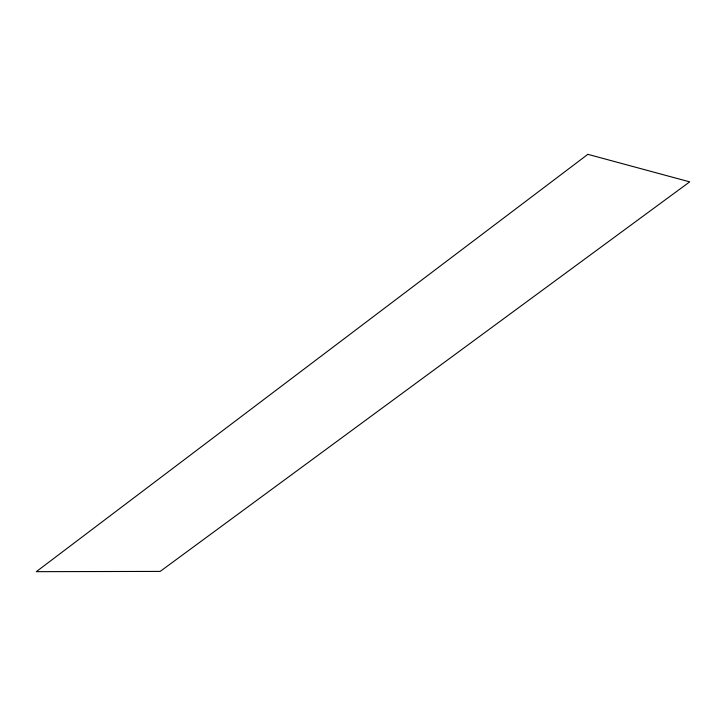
<?xml version="1.0" encoding="UTF-8"?>
<svg xmlns="http://www.w3.org/2000/svg" width="726" height="726" viewBox="0 0 726 726"><rect width="100%" height="100%" fill="white"/><g stroke="black" fill="none" stroke-linecap="round" stroke-linejoin="round"><path stroke-width="1.09" d="M587.869 154.329L36.3 571.671L160.174 571.407L689.7 181.863L587.869 154.329"/></g></svg>
